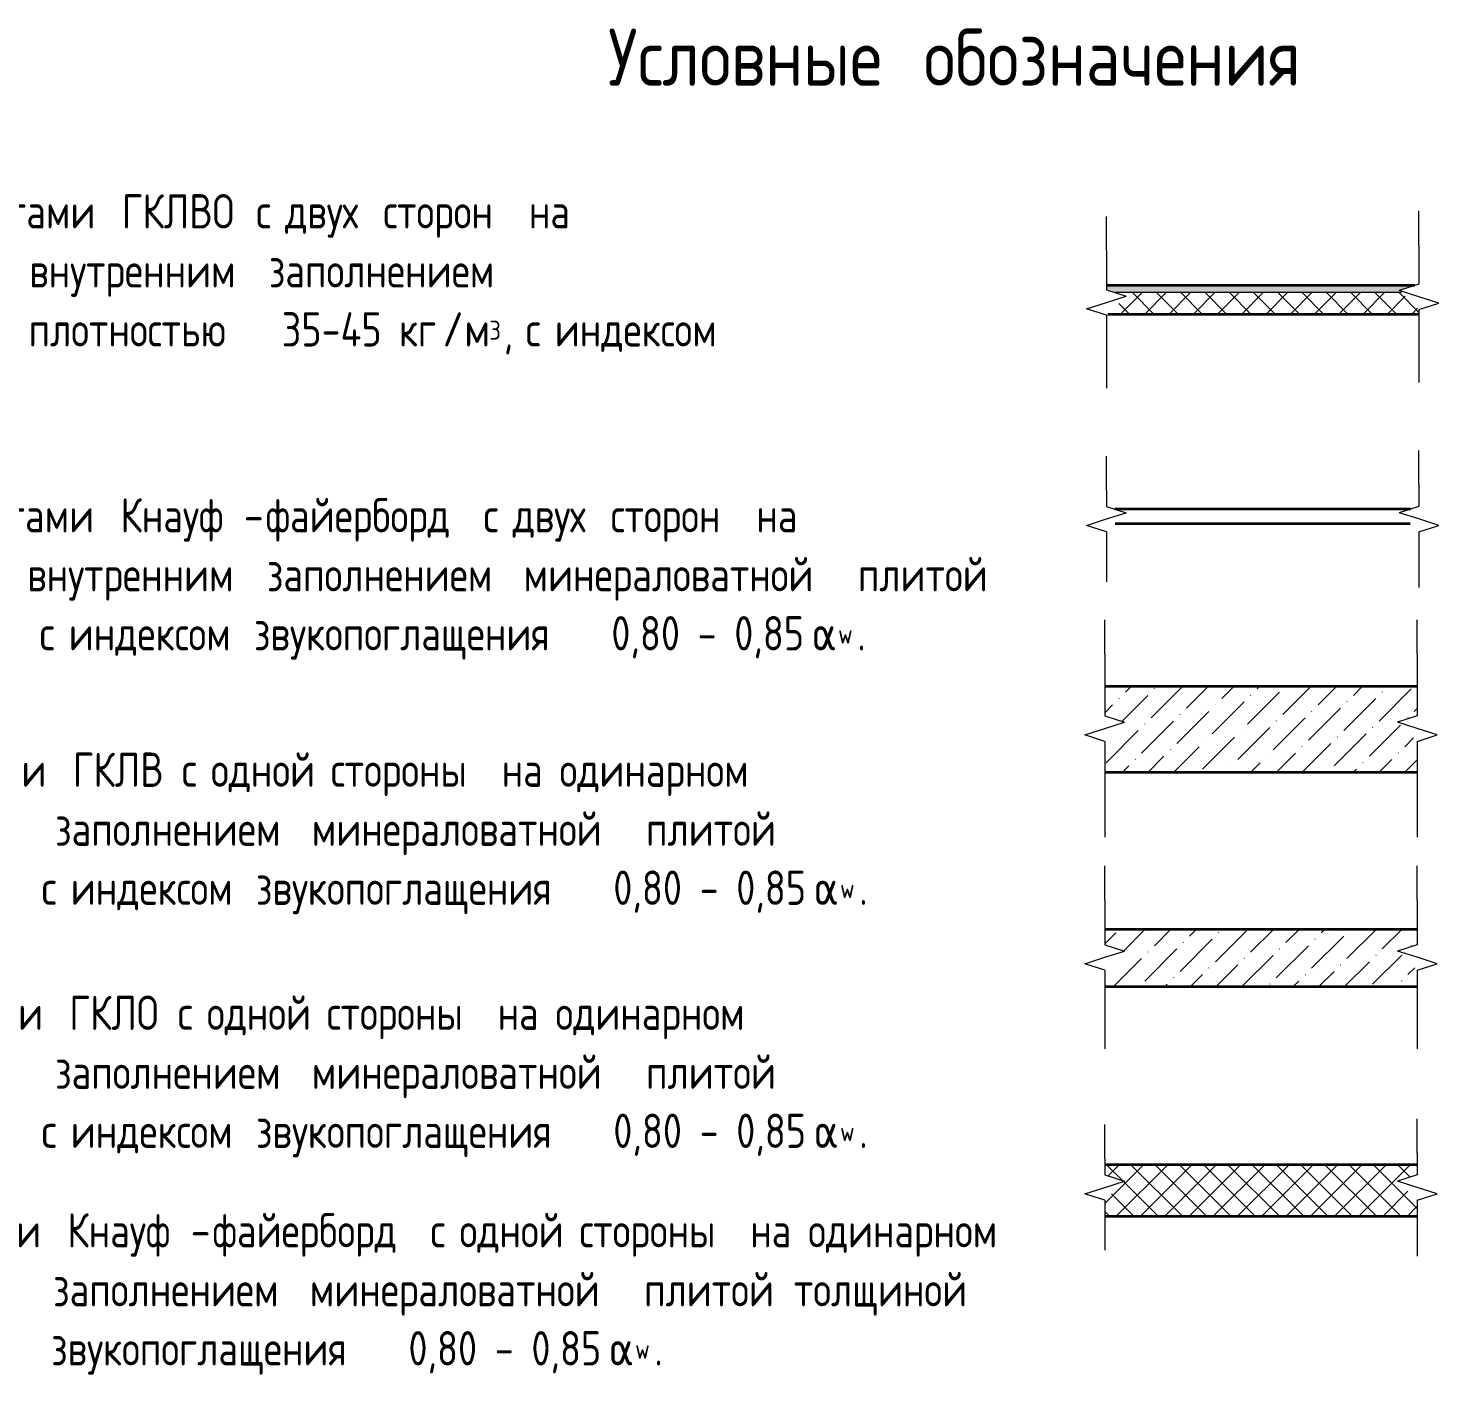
# Model space of a CAD drawing. Header units: millimetres. Extents: x -60946 to 138510, y -262288 to 24501.
# Drawn here: x 84708 to 89641, y -147508 to -142799 of the extents above; entities that cross this region are included whole.
import ezdxf

# ---------------------------------------------------------------- set-up
doc = ezdxf.new("R2010")
doc.units = ezdxf.units.MM
for name, color, linetype, lineweight in [('Аннотация', 7, 'Continuous', 20), ('Стены разрез', 7, 'Continuous', 35), ('Стены штриховка', 7, 'Continuous', 9), ('Узлы', 7, 'Continuous', 18)]:
    doc.layers.add(name, color=color, linetype=linetype, lineweight=lineweight)
doc.styles.add('GOST Common_3', font='', dxfattribs={"width": 0.9, "height": 200})
doc.styles.add('GOST Common_5', font='', dxfattribs={"width": 0.85, "height": 250})
doc.styles.add('GOST Common_6', font='', dxfattribs={"width": 0.9, "height": 140})
doc.styles.add('GOST Common_7', font='', dxfattribs={"width": 0.9, "height": 120})
doc.styles.get('GOST Common_3').set_extended_font_data('GOST Common')
doc.styles.get('GOST Common_5').set_extended_font_data('GOST Common')
doc.styles.get('GOST Common_6').set_extended_font_data('GOST Common')
doc.styles.get('GOST Common_7').set_extended_font_data('GOST Common')
pattern_1 = [(45, (0, 0), (-42.4264, 42.4264), []), (135, (0, 0), (-42.4264, -42.4264), [])]
pattern_2 = [(45, (0, 0), (33.67596, 123.47852), [158.75, -31.75, 1.341, -30.409])]

# ---------------------------------------------------------------- blocks, each defined once
blk = doc.blocks.new('Family - ___-2739931-УО кладочный 2-3 эт')
at = {"layer": 'Стены разрез'}
for p, q in [((10376.7, 6117), (9342.9, 6117)), ((9343.9, 6067), (10375.6, 6067))]:
    blk.add_line(p, q, dxfattribs=at)
blk = doc.blocks.new('Family - ___-2739956-УО кладочный 2-3 эт')
at = {"layer": 'Стены разрез', "lineweight": 20, "true_color": 0x808040}
blk.add_hatch(color=57, dxfattribs=at).paths.add_polyline_path([(9419.4, 6874.1), (10344.7, 6874.1), (10337, 6881.6), (10392.1, 6899.1), (9313.3, 6899.1), (9313.3, 6883.6), (9343.2, 6874.1), (9382.6, 6874.1)])
at = {"layer": 'Стены разрез', "lineweight": 9, "true_color": 0x808040}
h = blk.add_hatch(dxfattribs=at)
h.set_pattern_fill('FP_10', color=57, style=0, pattern_type=2)
h.set_pattern_definition(pattern_1)
h.paths.add_polyline_path([(9318, 6799.1), (10406.3, 6799.1), (10406.3, 6814.6), (10344.7, 6874.1), (9343.2, 6874.1), (9382.6, 6861.6), (9336.6, 6817.1)])
at = {"layer": 'Стены разрез'}
for p, q in [((10392.1, 6899.1), (9313.3, 6899.1)), ((9318, 6799.1), (10406.3, 6799.1))]:
    blk.add_line(p, q, dxfattribs=at)
at = {"layer": 'Стены штриховка'}
blk.add_line((10344.7, 6874.1), (9343.2, 6874.1), dxfattribs=at)
blk = doc.blocks.new('Family - ___-2739996-УО кладочный 2-3 эт')
at = {"layer": 'Стены разрез', "lineweight": 9}
h = blk.add_hatch(dxfattribs=at)
h.set_pattern_fill('FP_12', color=256, style=0, pattern_type=2)
h.set_pattern_definition(pattern_2)
h.paths.add_polyline_path([(9307.3, 5197.1), (10400.3, 5197.1), (10400.3, 5304.5), (10331, 5371.6), (10400.3, 5393.6), (10400.3, 5497.1), (9307.3, 5497.1), (9307.3, 5393.6), (9376.6, 5371.6), (9307.3, 5304.5)])
at = {"layer": 'Стены разрез'}
for p, q in [((10400.3, 5497.1), (9307.3, 5497.1)), ((9307.3, 5197.1), (10400.3, 5197.1))]:
    blk.add_line(p, q, dxfattribs=at)
blk = doc.blocks.new('Family - ___-2740001-УО кладочный 2-3 эт')
at = {"layer": 'Стены разрез', "lineweight": 9}
h = blk.add_hatch(dxfattribs=at)
h.set_pattern_fill('FP_12', color=256, style=0, pattern_type=2)
h.set_pattern_definition(pattern_2)
h.paths.add_polyline_path([(10400.3, 4447.1), (10400.3, 4504.5), (10331, 4571.6), (10400.3, 4593.6), (10400.3, 4647.1), (9307.3, 4647.1), (9307.3, 4593.6), (9376.6, 4571.6), (9307.3, 4504.5), (9307.3, 4447.1), (10331, 4447.1)])
at = {"layer": 'Стены разрез'}
for p, q in [((10400.3, 4647.1), (9307.3, 4647.1)), ((9307.3, 4447.1), (10400.3, 4447.1))]:
    blk.add_line(p, q, dxfattribs=at)
blk = doc.blocks.new('Family - ___-2740003-УО кладочный 2-3 эт')
at = {"layer": 'Стены разрез', "lineweight": 9}
h = blk.add_hatch(dxfattribs=at)
h.set_pattern_fill('FP_10', color=256, style=0, pattern_type=2)
h.set_pattern_definition(pattern_1)
h.paths.add_polyline_path([(10400.3, 3644.4), (10400.3, 3699.9), (10331, 3767), (10400.3, 3789), (10400.3, 3824.4), (9307.3, 3824.4), (9307.3, 3789), (9376.6, 3767), (9307.3, 3699.9), (9307.3, 3644.4), (10331, 3644.4)])
at = {"layer": 'Стены разрез'}
for p, q in [((10400.3, 3824.4), (9307.3, 3824.4)), ((9307.3, 3644.4), (10400.3, 3644.4))]:
    blk.add_line(p, q, dxfattribs=at)
blk = doc.blocks.new('ADSK_Обрыв_Линия1 - По умолчанию-2621347-УО кладочный 2-3 эт')
at = {"layer": 'Узлы', "lineweight": 20}
for p, q in [((10406.3, 6202.4), (10406.3, 6126.4)), ((10406.3, 6037.3), (10406.3, 5962.4))]:
    blk.add_line(p, q, dxfattribs=at)
blk = doc.blocks.new('ADSK_Обрыв_Линия1 - По умолчанию-2621349-УО кладочный 2-3 эт')
at = {"layer": 'Узлы', "lineweight": 20}
for p, q in [((9313.3, 6182.4), (9313.3, 6126.4)), ((9313.3, 6037.3), (9313.3, 5982.4))]:
    blk.add_line(p, q, dxfattribs=at)
blk = doc.blocks.new('ADSK_Обрыв_Линия1 - По умолчанию-2621351-УО кладочный 2-3 эт')
at = {"layer": 'Узлы', "lineweight": 20}
for p, q in [((10406.3, 7039.6), (10406.3, 6903.6)), ((10406.3, 6814.6), (10406.3, 6679.6))]:
    blk.add_line(p, q, dxfattribs=at)
blk = doc.blocks.new('ADSK_Обрыв_Линия1 - По умолчанию-2621353-УО кладочный 2-3 эт')
at = {"layer": 'Узлы', "lineweight": 20}
for p, q in [((9313.3, 7019.6), (9313.3, 6883.6)), ((9313.3, 6794.6), (9313.3, 6659.6))]:
    blk.add_line(p, q, dxfattribs=at)
blk = doc.blocks.new('ADSK_Обрыв_Линия1 - По умолчанию-2621355-УО кладочный 2-3 эт')
at = {"layer": 'Узлы', "lineweight": 20}
for p, q in [((10400.3, 5609.6), (10400.3, 5393.6)), ((10400.3, 5304.5), (10400.3, 5089.6))]:
    blk.add_line(p, q, dxfattribs=at)
blk = doc.blocks.new('ADSK_Обрыв_Линия1 - По умолчанию-2621357-УО кладочный 2-3 эт')
at = {"layer": 'Узлы', "lineweight": 20}
for p, q in [((9307.3, 5609.6), (9307.3, 5393.6)), ((9307.3, 5304.5), (9307.3, 5089.6))]:
    blk.add_line(p, q, dxfattribs=at)
blk = doc.blocks.new('ADSK_Обрыв_Линия1 - По умолчанию-2621359-УО кладочный 2-3 эт')
at = {"layer": 'Узлы', "lineweight": 20}
for p, q in [((10400.3, 4749.6), (10400.3, 4593.6)), ((10400.3, 4504.5), (10400.3, 4349.6))]:
    blk.add_line(p, q, dxfattribs=at)
blk = doc.blocks.new('ADSK_Обрыв_Линия1 - По умолчанию-2621361-УО кладочный 2-3 эт')
at = {"layer": 'Узлы', "lineweight": 20}
for p, q in [((9307.3, 4749.6), (9307.3, 4593.6)), ((9307.3, 4504.5), (9307.3, 4349.6))]:
    blk.add_line(p, q, dxfattribs=at)

msp = doc.modelspace()

# ---------------------------------------------------------------- linework, layer by layer
at = {"layer": 'Аннотация'}
for p, q in [((88478.9776, -143578.1122), (88478.9776, -143458.1122)), ((89571.9575, -143558.1122), (89571.9575, -143438.1122)), ((88478.9776, -143714.1122), (88548.2596, -143736.1122)), ((88478.9776, -143714.1122), (88548.2596, -143736.1122)), ((89571.9575, -143694.1122), (89502.6755, -143716.1122)), ((89571.9575, -143694.1122), (89502.6755, -143716.1122)), ((89571.9575, -143738.1122), (89502.6755, -143716.1122)), ((88409.6575, -143780.6356), (88478.9776, -143758.1122)), ((88409.6575, -143780.6356), (88478.9776, -143758.1122)), ((88478.9776, -143758.1122), (88548.2596, -143736.1122)), ((89641.2777, -143760.6356), (89571.9575, -143738.1122)), ((89641.2777, -143760.6356), (89571.9575, -143738.1122)), ((89571.9575, -143783.1591), (89641.2777, -143760.6356)), ((89571.9575, -143783.1591), (89641.2777, -143760.6356)), ((88478.9776, -143803.1591), (88409.6575, -143780.6356)), ((88478.9776, -143803.1591), (88409.6575, -143780.6356)), ((88478.9776, -143938.1122), (88478.9776, -144058.1122)), ((89571.9575, -143918.1122), (89571.9575, -144038.1122)), ((88478.9776, -144415.3563), (88478.9776, -144295.3563)), ((89571.9575, -144395.3563), (89571.9575, -144275.3563)), ((88478.9776, -144471.3563), (88548.2596, -144493.3563)), ((88478.9776, -144471.3563), (88548.2596, -144493.3563)), ((88478.9776, -144515.3563), (88548.2596, -144493.3563)), ((89571.9575, -144471.3563), (89502.6755, -144493.3563)), ((89571.9575, -144471.3563), (89502.6755, -144493.3563)), ((89571.9575, -144515.3563), (89502.6755, -144493.3563)), ((88409.6575, -144537.8797), (88478.9776, -144515.3563)), ((88409.6575, -144537.8797), (88478.9776, -144515.3563)), ((88478.9776, -144560.4032), (88409.6575, -144537.8797)), ((88478.9776, -144560.4032), (88409.6575, -144537.8797)), ((89641.2777, -144537.8797), (89571.9575, -144515.3563)), ((89641.2777, -144537.8797), (89571.9575, -144515.3563)), ((89571.9575, -144560.4032), (89641.2777, -144537.8797)), ((89571.9575, -144560.4032), (89641.2777, -144537.8797)), ((88478.9776, -144615.3563), (88478.9776, -144735.3563)), ((89571.9575, -144635.3563), (89571.9575, -144755.3563)), ((88472.9643, -144988.1652), (88472.9643, -144868.1652)), ((89565.9443, -144988.1652), (89565.9443, -144868.1652)), ((88472.9643, -145204.1652), (88542.2463, -145226.1652)), ((88472.9643, -145204.1652), (88542.2463, -145226.1652)), ((88472.9643, -145248.1652), (88542.2463, -145226.1652)), ((89565.9443, -145204.1652), (89496.6623, -145226.1652)), ((89565.9443, -145204.1652), (89496.6623, -145226.1652)), ((89565.9443, -145248.1652), (89496.6623, -145226.1652)), ((88403.6442, -145270.6887), (88472.9643, -145248.1652)), ((88403.6442, -145270.6887), (88472.9643, -145248.1652)), ((88472.9643, -145293.2122), (88403.6442, -145270.6887)), ((88472.9643, -145293.2122), (88403.6442, -145270.6887)), ((89635.2644, -145270.6887), (89565.9443, -145248.1652)), ((89635.2644, -145270.6887), (89565.9443, -145248.1652)), ((89565.9443, -145293.2122), (89635.2644, -145270.6887)), ((89565.9443, -145293.2122), (89635.2644, -145270.6887)), ((88472.9643, -145508.1652), (88472.9643, -145628.1652)), ((89565.9443, -145508.1652), (89565.9443, -145628.1652)), ((88472.9643, -145848.1652), (88472.9643, -145728.1652)), ((89565.9443, -145848.1652), (89565.9443, -145728.1652)), ((88472.9643, -146004.1652), (88542.2463, -146026.1652)), ((88472.9643, -146004.1652), (88542.2463, -146026.1652)), ((88472.9643, -146048.1652), (88542.2463, -146026.1652)), ((89565.9443, -146004.1652), (89496.6623, -146026.1652)), ((89565.9443, -146004.1652), (89496.6623, -146026.1652)), ((89565.9443, -146048.1652), (89496.6623, -146026.1652)), ((88403.6442, -146070.6887), (88472.9643, -146048.1652)), ((88403.6442, -146070.6887), (88472.9643, -146048.1652)), ((88472.9643, -146093.2122), (88403.6442, -146070.6887)), ((88472.9643, -146093.2122), (88403.6442, -146070.6887)), ((89635.2644, -146070.6887), (89565.9443, -146048.1652)), ((89635.2644, -146070.6887), (89565.9443, -146048.1652)), ((89565.9443, -146093.2122), (89635.2644, -146070.6887)), ((89565.9443, -146093.2122), (89635.2644, -146070.6887)), ((88472.9643, -146248.1652), (88472.9643, -146368.1652)), ((89565.9443, -146248.1652), (89565.9443, -146368.1652)), ((89565.9443, -146732.7942), (89565.9443, -146612.7942)), ((88472.9643, -146752.7942), (88472.9643, -146632.7942)), ((88472.9643, -146808.7942), (88542.2463, -146830.7942)), ((88472.9643, -146808.7942), (88542.2463, -146830.7942)), ((89565.9443, -146808.7942), (89496.6623, -146830.7942)), ((89565.9443, -146808.7942), (89496.6623, -146830.7942)), ((88403.6442, -146875.3177), (88472.9643, -146852.7942)), ((88403.6442, -146875.3177), (88472.9643, -146852.7942)), ((88472.9643, -146897.8412), (88403.6442, -146875.3177)), ((88472.9643, -146897.8412), (88403.6442, -146875.3177)), ((88472.9643, -146852.7942), (88542.2463, -146830.7942)), ((89565.9443, -146852.7942), (89496.6623, -146830.7942)), ((89635.2644, -146875.3177), (89565.9443, -146852.7942)), ((89635.2644, -146875.3177), (89565.9443, -146852.7942)), ((89565.9443, -146897.8412), (89635.2644, -146875.3177)), ((89565.9443, -146897.8412), (89635.2644, -146875.3177)), ((88472.9643, -146952.7942), (88472.9643, -147072.7942)), ((89565.9443, -146972.7942), (89565.9443, -147092.7942))]:
    msp.add_line(p, q, dxfattribs=at)

# ---------------------------------------------------------------- block references
at = {"lineweight": 20}
for name in ['Family - ___-2739956-УО кладочный 2-3 эт', 'Family - ___-2739931-УО кладочный 2-3 эт', 'Family - ___-2739996-УО кладочный 2-3 эт', 'Family - ___-2740001-УО кладочный 2-3 эт', 'Family - ___-2740003-УО кладочный 2-3 эт']:
    msp.add_blockref(name, (79165.6934, -150597.7506), dxfattribs=at)
at = {"layer": 'Узлы', "lineweight": 20}
for name, p in [('ADSK_Обрыв_Линия1 - По умолчанию-2621351-УО кладочный 2-3 эт', (79165.6934, -150597.7506)), ('ADSK_Обрыв_Линия1 - По умолчанию-2621353-УО кладочный 2-3 эт', (79165.6934, -150597.7506)), ('ADSK_Обрыв_Линия1 - По умолчанию-2621347-УО кладочный 2-3 эт', (79165.6934, -150597.7506)), ('ADSK_Обрыв_Линия1 - По умолчанию-2621349-УО кладочный 2-3 эт', (79165.6934, -150597.7506)), ('ADSK_Обрыв_Линия1 - По умолчанию-2621357-УО кладочный 2-3 эт', (79165.6934, -150597.7506)), ('ADSK_Обрыв_Линия1 - По умолчанию-2621355-УО кладочный 2-3 эт', (79165.6934, -150597.7506)), ('ADSK_Обрыв_Линия1 - По умолчанию-2621361-УО кладочный 2-3 эт', (79165.6934, -150597.7506)), ('ADSK_Обрыв_Линия1 - По умолчанию-2621359-УО кладочный 2-3 эт', (79165.6934, -150597.7506)), ('ADSK_Обрыв_Линия1 - По умолчанию-2621349-УО кладочный 2-3 эт', (79159.6801, -152935.1886)), ('ADSK_Обрыв_Линия1 - По умолчанию-2621347-УО кладочный 2-3 эт', (79159.6801, -152935.1886))]:
    msp.add_blockref(name, p, dxfattribs=at)

# ---------------------------------------------------------------- texts
at = {"layer": 'Аннотация', "lineweight": 9, "attachment_point": 1}
for s, insert, char_height, width, style in [('Условные', (86735.1164, -142800.622), 200, 1264.10085, 'GOST Common_3'), ('обозначения', (87840.0164, -142800.622), 200, 1722.986775, 'GOST Common_3'), ('листами', (84422.7933, -143379.565), 120, 695.544075, 'GOST Common_5'), ('ГКЛВО', (85034.7746, -143379.565), 120, 522.379575, 'GOST Common_5'), ('\\fGOST Common|b0|i0|c204|p34|;\\W.9;с', (85503.8808, -143379.565), 120, 77.924025, 'GOST Common_5'), ('двух', (85606.2746, -143379.565), 120, 369.4176, 'GOST Common_5'), ('сторон', (85949.1746, -143379.565), 120, 571.44285, 'GOST Common_5'), ('на', (86458.7621, -143379.565), 120, 199.139175, 'GOST Common_5'), ('заполнением', (85549.1246, -143585.94), 120, 1041.873075, 'GOST Common_5'), ('внутренним', (84710.9246, -143585.94), 120, 969.7212, 'GOST Common_5'), (' 35-45 ', (85532.4558, -143792.315), 120, 571.44285, 'GOST Common_5'), ('\\fGOST Common|b0|i0|c204|p34|;\\W.9;/', (86156.3433, -143792.315), 120, 92.3544, 'GOST Common_5'), ('плотностью', (84708.5433, -143792.315), 120, 998.58195, 'GOST Common_5'), ('кг', (86003.9433, -143792.315), 120, 184.7088, 'GOST Common_5'), ('\\fGOST Common|b0|i0|c204|p34|;\\W.9;м', (86232.5433, -143792.315), 120, 106.784775, 'GOST Common_5'), ('\\fGOST Common|b0|i0|c204|p34|;\\W.9;3', (86320.6496, -143822.0784), 66.601161, 60.607575, 'GOST Common_6'), ('\\fGOST Common|b0|i0|c204|p34|;\\W.9;с', (86446.8558, -143792.315), 120, 77.924025, 'GOST Common_5'), ('индексом', (86549.2496, -143792.315), 120, 738.8352, 'GOST Common_5'), (', ', (86370.6558, -143792.315), 120, 92.3544, 'GOST Common_5'), ('Кнауф', (85030.2681, -144442.2841), 120, 522.379575, 'GOST Common_5'), ('файерборд', (85537.4743, -144442.2841), 120, 877.3668, 'GOST Common_5'), ('листами', (84418.2868, -144442.2841), 120, 695.544075, 'GOST Common_5'), ('\\fGOST Common|b0|i0|c204|p34|;\\W.9;с', (86299.4743, -144442.2841), 120, 77.924025, 'GOST Common_5'), ('двух', (86401.8681, -144442.2841), 120, 369.4176, 'GOST Common_5'), ('сторон', (86744.7681, -144442.2841), 120, 571.44285, 'GOST Common_5'), ('на', (87254.3556, -144442.2841), 120, 199.139175, 'GOST Common_5'), ('\\fGOST Common|b0|i0|c204|p34|;\\W.9;-', (85461.2743, -144442.2841), 120, 92.3544, 'GOST Common_5'), ('минераловатной', (86439.9681, -144648.6591), 120, 1370.885625, 'GOST Common_5'), ('плитой', (87609.1618, -144648.6591), 120, 588.7593, 'GOST Common_5'), ('внутренним', (84704.0368, -144648.6591), 120, 969.7212, 'GOST Common_5'), ('заполнением', (85542.2368, -144648.6591), 120, 1041.873075, 'GOST Common_5'), ('\\fGOST Common|b0|i0|c204|p34|;\\W.9;с', (84746.8993, -144855.0341), 120, 77.924025, 'GOST Common_5'), ('индексом', (84849.2931, -144855.0341), 120, 738.8352, 'GOST Common_5'), ('звукопоглащения', (85496.9931, -144855.0341), 120, 1440.151425, 'GOST Common_5'), (' 0,80 - 0,85 ', (86685.2368, -144855.0341), 120, 923.544, 'GOST Common_5'), ('α', (87447.2368, -144855.0341), 120, 112.556925, 'GOST Common_7'), ('\\fGOST Common|b0|i0|c204|p34|;\\W.9;w', (87540.1056, -144884.7975), 66.601161, 80.8101, 'GOST Common_6'), ('\\fGOST Common|b0|i0|c204|p34|;\\W.9;.', (87606.7806, -144855.0341), 120, 40.40505, 'GOST Common_5'), ('ГКЛВ', (84863.3246, -145332.0436), 120, 415.5948, 'GOST Common_5'), ('одной', (85346.7183, -145332.0436), 120, 461.772, 'GOST Common_5'), ('листами', (84251.3433, -145332.0436), 120, 695.544075, 'GOST Common_5'), ('\\fGOST Common|b0|i0|c204|p34|;\\W.9;с', (85244.3246, -145332.0436), 120, 77.924025, 'GOST Common_5'), ('стороны', (85765.8183, -145332.0436), 120, 678.227625, 'GOST Common_5'), ('на', (86363.5121, -145332.0436), 120, 199.139175, 'GOST Common_5'), ('одинарном', (86565.9183, -145332.0436), 120, 860.05035, 'GOST Common_5'), ('минераловатной', (85699.1433, -145538.4186), 120, 1370.885625, 'GOST Common_5'), ('плитой', (86868.3371, -145538.4186), 120, 588.7593, 'GOST Common_5'), ('заполнением', (84801.4121, -145538.4186), 120, 1041.873075, 'GOST Common_5'), ('\\fGOST Common|b0|i0|c204|p34|;\\W.9;с', (84753.7871, -145744.7936), 120, 77.924025, 'GOST Common_5'), ('индексом', (84856.1808, -145744.7936), 120, 738.8352, 'GOST Common_5'), ('звукопоглащения', (85503.8808, -145744.7936), 120, 1440.151425, 'GOST Common_5'), (' 0,80 - 0,85 ', (86692.1246, -145744.7936), 120, 923.544, 'GOST Common_5'), ('α', (87454.1246, -145744.7936), 120, 112.556925, 'GOST Common_7'), ('\\fGOST Common|b0|i0|c204|p34|;\\W.9;w', (87546.9933, -145774.557), 66.601161, 80.8101, 'GOST Common_6'), ('\\fGOST Common|b0|i0|c204|p34|;\\W.9;.', (87613.6683, -145744.7936), 120, 40.40505, 'GOST Common_5'), ('ГКЛО', (84851.4183, -146182.0436), 120, 412.708725, 'GOST Common_5'), ('одной', (85332.4308, -146182.0436), 120, 461.772, 'GOST Common_5'), ('листами', (84239.4371, -146182.0436), 120, 695.544075, 'GOST Common_5'), ('\\fGOST Common|b0|i0|c204|p34|;\\W.9;с', (85230.0371, -146182.0436), 120, 77.924025, 'GOST Common_5'), ('стороны', (85751.5308, -146182.0436), 120, 678.227625, 'GOST Common_5'), ('на', (86349.2246, -146182.0436), 120, 199.139175, 'GOST Common_5'), ('одинарном', (86551.6308, -146182.0436), 120, 860.05035, 'GOST Common_5'), ('заполнением', (84801.4121, -146388.4186), 120, 1041.873075, 'GOST Common_5'), ('минераловатной', (85699.1433, -146388.4186), 120, 1370.885625, 'GOST Common_5'), ('плитой', (86868.3371, -146388.4186), 120, 588.7593, 'GOST Common_5'), ('звукопоглащения', (85503.8808, -146594.7936), 120, 1440.151425, 'GOST Common_5'), (' 0,80 - 0,85 ', (86692.1246, -146594.7936), 120, 923.544, 'GOST Common_5'), ('\\fGOST Common|b0|i0|c204|p34|;\\W.9;с', (84753.7871, -146594.7936), 120, 77.924025, 'GOST Common_5'), ('индексом', (84856.1808, -146594.7936), 120, 738.8352, 'GOST Common_5'), ('α', (87454.1246, -146594.7936), 120, 112.556925, 'GOST Common_7'), ('\\fGOST Common|b0|i0|c204|p34|;\\W.9;w', (87546.9933, -146624.557), 66.601161, 80.8101, 'GOST Common_6'), ('\\fGOST Common|b0|i0|c204|p34|;\\W.9;.', (87613.6683, -146594.7936), 120, 40.40505, 'GOST Common_5'), ('Кнауф', (84844.5306, -146942.5589), 120, 522.379575, 'GOST Common_5'), ('файерборд', (85351.7368, -146942.5589), 120, 877.3668, 'GOST Common_5'), ('одной', (86216.1306, -146942.5589), 120, 461.772, 'GOST Common_5'), ('листами', (84232.5493, -146942.5589), 120, 695.544075, 'GOST Common_5'), ('\\fGOST Common|b0|i0|c204|p34|;\\W.9;-', (85275.5368, -146942.5589), 120, 92.3544, 'GOST Common_5'), ('\\fGOST Common|b0|i0|c204|p34|;\\W.9;с', (86113.7368, -146942.5589), 120, 77.924025, 'GOST Common_5'), ('стороны', (86635.2306, -146942.5589), 120, 678.227625, 'GOST Common_5'), ('на', (87232.9243, -146942.5589), 120, 199.139175, 'GOST Common_5'), ('одинарном', (87435.3306, -146942.5589), 120, 860.05035, 'GOST Common_5'), ('заполнением', (84794.5243, -147148.9339), 120, 1041.873075, 'GOST Common_5'), ('минераловатной', (85692.2556, -147148.9339), 120, 1370.885625, 'GOST Common_5'), ('плитой', (86861.4493, -147148.9339), 120, 588.7593, 'GOST Common_5'), ('толщиной', (87385.3243, -147148.9339), 120, 813.87315, 'GOST Common_5'), (' 0,80 - 0,85 ', (85975.6243, -147355.3089), 120, 923.544, 'GOST Common_5'), ('звукопоглащения', (84787.3806, -147355.3089), 120, 1440.151425, 'GOST Common_5'), ('α', (86737.6243, -147355.3089), 120, 112.556925, 'GOST Common_7'), ('\\fGOST Common|b0|i0|c204|p34|;\\W.9;w', (86830.4931, -147385.0724), 66.601161, 80.8101, 'GOST Common_6'), ('\\fGOST Common|b0|i0|c204|p34|;\\W.9;.', (86897.1681, -147355.3089), 120, 40.40505, 'GOST Common_5')]:
    msp.add_mtext(s, dxfattribs=dict(at, insert=insert, char_height=char_height, width=width, style=style))

doc.saveas('drawing.dxf')
